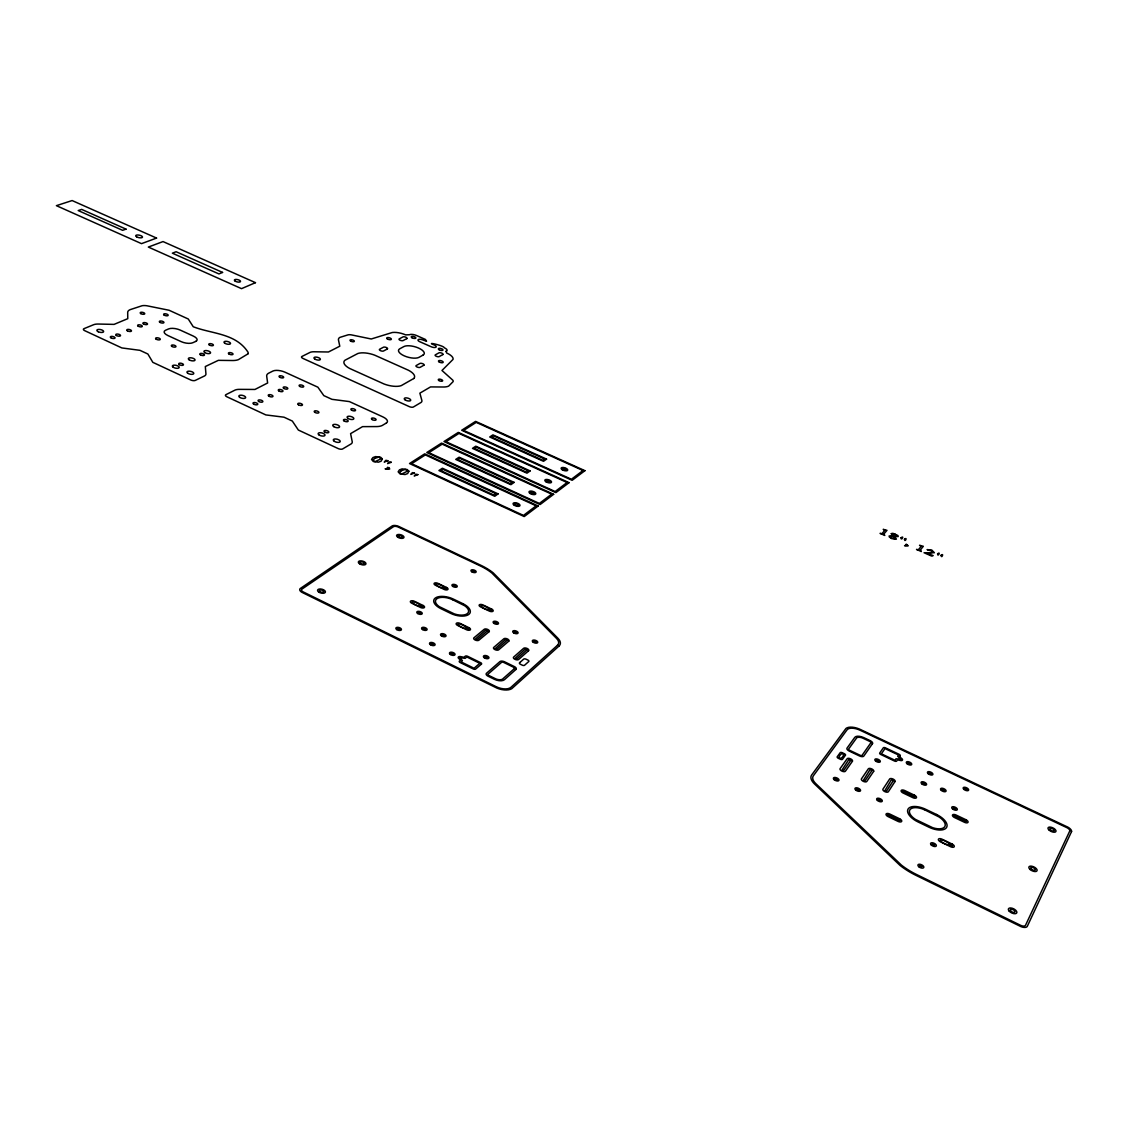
<?xml version="1.0" encoding="UTF-8"?>
<svg xmlns="http://www.w3.org/2000/svg" width="1128" height="1128" viewBox="0 0 1128 1128"><rect width="100%" height="100%" fill="white"/><g stroke="black" fill="none" stroke-linecap="round" stroke-linejoin="round"><path stroke-width="1.5" d="M930.219 552.946L932.532 552.311L932.334 551.282L927.061 549.618L931.672 549.956L934.379 552.72L924.072 552.748L931.601 556.062L933.18 555.596L926.469 553.129M907.391 545.444L904.557 545.67L908.237 545.825L906.277 544.175L905.756 544.683L907.391 545.444M891.303 533.629L892.629 535.885L889.104 535.983L889.329 537.013L891.797 538.648L896.422 539.142L894.715 536.491L898.226 536.547L897.846 535.476L892.868 533.318L891.303 533.629M892.84 534.009L894.377 536.181L896.943 535.927L895.505 534.319L892.84 534.009M535.997 641.79L534.052 641.282L535.997 641.79M527.044 649.728L517.103 658.681L515.2 658.23L525.112 649.136L527.044 649.728M516.356 632.343L514.424 631.849L516.356 632.343M507.262 640.168L497.166 649.009L495.277 648.572L505.344 639.59L507.262 640.168M494.854 622.43L496.771 623.065L494.854 622.43M487.183 657.286L485.209 656.778L487.183 657.286M491.498 610.29C479.104 609.402 476.129 599.645 491.498 610.29M487.606 630.679L477.37 639.393L475.466 638.956L485.689 630.101L487.606 630.679M446.039 351.301L446.688 353.022A12.211 4.709 15.4 0 1 453.033 359.395L441.979 370.477L452.61 380.009A5.358 2.115 15.5 0 1 452.948 381.8L448.704 386.072A13.804 5.457 15.4 0 1 443.389 387.003L430.543 386.918L419.87 393.164L421.773 400.13A10.138 4.103 15.1 0 1 421.026 402.47L413.426 406.982A3.172 1.297 15.1 0 1 409.252 406.602L302.995 358.45A3.13 1.255 13.9 0 1 301.923 356.462L310.101 352.373A10.011 3.976 14 0 1 314.613 351.781L328.445 351.992L339.782 346.211L338.485 340.05A13.635 5.302 14.4 0 1 339.866 337.399L347.847 334.917A5.287 2.044 14.4 0 1 351.428 334.889L371.253 338.992L392.276 332.506A12.14 4.639 14.9 0 1 405.643 334.875L409.351 334.748A5.428 2.073 15 0 1 416.458 335.481L425.411 339.443L426.567 341.234L422.986 340.007A3.539 1.354 15.1 0 0 418.361 339.528A3.539 1.354 15.1 0 0 419.799 341.728L431.206 346.775A3.539 1.354 15.3 0 0 435.831 347.255A3.539 1.354 15.3 0 0 434.379 345.027C424.029 341.149 444.136 345.619 444.277 347.762A5.457 2.087 15.4 0 1 446.561 351.189L446.124 351.217M468.754 628.902C456.079 628.07 453.174 617.918 468.754 628.902M474.493 571.388L472.646 570.895L474.493 571.388M459.998 657.807L462.424 660.67L461.028 661.868L474.042 668.255L479.823 663.32L466.837 656.975L465.159 658.357L460.083 657.694M453.259 653.986L451.256 653.464L453.259 653.986M455.557 585.996L453.667 585.502L455.557 585.996M444.263 635.388L442.303 634.867L444.263 635.388M446.307 588.619C433.97 587.716 431.22 578.156 446.307 588.619M433.307 644.215L431.319 643.707L433.307 644.215M425.341 629.043L423.367 628.536L425.341 629.043M422.803 606.652C410.183 605.806 407.504 595.852 422.803 606.652M420.49 613.026L418.544 612.518L420.49 613.026M941.034 555.343C941.429 559.403 944.376 552.297 941.034 555.343M399.664 629.086L397.676 628.578L399.664 629.086M937.594 553.82C937.664 557.81 941.217 550.845 937.594 553.82M904.473 539.269C904.726 543.245 907.927 536.293 904.473 539.269M901.06 537.76C901.004 541.68 904.811 534.855 901.06 537.76M966.259 821.353L954.288 815.798L966.259 821.353M952.455 845.746C936.959 843.673 936.014 833.493 952.455 845.746M966.879 789.304L964.933 788.528L966.879 789.304M955.543 808.79L953.555 808L955.543 808.79M934.492 844.971L932.433 844.139L934.492 844.971M944.305 790.305L942.345 789.515L944.305 790.305M921.943 866.53L919.856 865.684L921.943 866.53M931.164 773.653L929.218 772.877L931.164 773.653M924.833 783.791L922.873 783.015L924.833 783.791M914.723 796.777L902.936 791.306L914.723 796.777M899.918 820.451L887.891 814.811L899.918 820.451M1071.586 831.519L1027.185 926.567A6.514 3.229 26.2 0 1 1020.953 926.624L915.95 875.342A47.461 23.42 24.4 0 1 900.073 865.444L814.515 783.96A16.3 7.981 22.5 0 1 811.666 774.978L845.972 728.462A12.944 6.049 22.3 0 1 859.085 728.885L1067.92 827.176A6.007 2.749 25.2 0 1 1071.586 831.519M910 763.656L908.068 762.88L910 763.656M414.455 473.041L410.846 474.409L412.411 472.604L414.455 473.041M900.779 759.243L896.027 758.763L894.997 760.272L881.391 753.842L884.972 748.597L898.494 754.97L897.676 756.282L900.779 759.243M417.853 474.62L414.244 475.988L415.795 474.169L417.853 474.62M893.32 780.604L886.678 790.841L884.916 790.573L891.317 779.857L893.32 780.604M880.503 800.344L878.5 799.54L880.503 800.344M878.571 760.921L876.639 760.145L878.571 760.921M871.986 770.438L865.148 780.562L863.399 780.28L869.984 769.691L871.986 770.438M387.877 460.732L384.239 462.057L385.846 460.294L387.877 460.732M858.76 789.91L856.772 789.106L858.76 789.91M391.261 462.297L387.609 463.622L389.202 461.846L391.261 462.297M387.397 467.486C392.953 470.686 378.106 467.923 389.682 469.051L389.174 467.655L387.397 467.486M850.766 760.342L843.758 770.325L842.01 770.057L848.778 759.595L850.766 760.342M837.202 779.561L835.185 778.884L837.202 779.561M1069.739 831.04L1025.521 925.284A4.427 2.185 26.2 0 1 1020.614 925.327L916.5 874.482A45.317 22.363 24.4 0 1 901.357 865.049L815.911 783.749A14.438 7.064 22.5 0 1 813.373 775.782L847.043 729.844A11.111 5.203 22.3 0 1 860.114 730.253L1066.834 827.628A4.075 1.861 25.2 0 1 1069.739 831.04M408.886 471.18L407.673 473.548L405.065 474.536L400.003 473.915L398.156 471.8L399.467 469.854L402.09 468.881L407.081 469.488L408.886 471.18M870.886 742.746L862.046 755.365A1.805 0.86 22.5 0 1 860.213 755.323L849.61 750.275A1.805 0.86 22.4 0 1 848.651 749.006L856.674 737.881A5.837 2.735 22.4 0 1 862.596 738.05L869.928 741.505A1.791 0.832 22.5 0 1 870.886 742.746M382.336 458.884L381.081 461.211L378.43 462.17L373.368 461.549L371.563 459.449L372.931 457.545L375.582 456.6L380.573 457.192L382.336 458.884M920.335 550.041L921.308 551.536L916.514 549.421L918.291 549.787L920.716 546.953L920.998 546.037L919.517 545.317L923.338 546.29L920.335 550.041M883.858 533.981L884.789 535.447L880.051 533.361L881.814 533.727L884.338 530.964L884.662 530.075L883.21 529.356L887.003 530.329L883.858 533.981M894.997 781.549L888.356 791.715A3.003 1.438 23.2 0 1 884.86 791.644A3.003 1.438 23.2 0 1 882.956 789.135L889.654 778.997A2.975 1.41 23.1 0 1 893.108 779.067A2.975 1.41 23.1 0 1 894.997 781.549M900.243 755.704L899.58 756.705L902.203 758.975A2.919 1.368 23 0 1 901.117 760.61L897.465 759.905L896.704 761.048A1.946 0.916 22.9 0 1 894.433 760.991L880.517 754.378A1.946 0.916 22.7 0 1 879.727 753.025L883.365 747.737A1.932 0.902 22.7 0 1 885.311 747.793L899.171 754.336A1.946 0.902 22.9 0 1 900.243 755.704M873.65 771.369L866.826 781.422A2.989 1.438 22.9 0 1 863.315 781.351A2.989 1.438 22.9 0 1 861.454 778.856L868.32 768.845A2.961 1.41 22.8 0 1 871.789 768.929A2.961 1.41 22.8 0 1 873.65 771.369M843.744 754.406C842.348 760.54 835.298 758.806 841.826 753.504L843.716 754.392M872.494 743.634L863.808 756.07A3.666 1.734 22.5 0 1 859.48 755.957L849.285 751.121A3.652 1.734 22.4 0 1 847.029 748.118L854.77 737.374A7.684 3.595 22.4 0 1 863.794 737.641L870.224 740.673A3.624 1.692 22.5 0 1 872.494 743.634M845.478 755.125L842.531 759.271A1.96 0.945 22.4 0 1 840.205 759.2L838.203 758.242A1.96 0.945 22.3 0 1 837.159 756.846L840.219 752.63A1.96 0.931 22.3 0 1 842.207 752.686L844.435 753.744A1.96 0.931 22.4 0 1 845.478 755.125M852.415 761.273L845.422 771.185A2.961 1.424 22.5 0 1 841.911 771.101A2.961 1.424 22.5 0 1 840.092 768.647L847.142 758.749A2.947 1.41 22.5 0 1 850.611 758.848A2.947 1.41 22.5 0 1 852.415 761.273M514.453 668.551L502.454 679.183A5.908 2.975 17.3 0 1 495.869 678.915L488.692 675.418A1.805 0.916 17.2 0 1 488.001 674.177L501.607 662.305A1.791 0.888 17.3 0 1 503.596 662.39L513.748 667.325A1.791 0.888 17.5 0 1 514.453 668.551M401.145 470.771L399.509 472.519L401.624 474.056L407.546 471.123L405.319 469.361L401.145 470.771M374.595 458.447L372.917 460.168L375.004 461.69L381.01 458.828L378.825 457.08L374.595 458.447M557.528 645.216L510.942 687.304A11.336 5.739 17.4 0 1 496.278 686.74L303.319 591.974A3.835 1.889 14.1 0 1 301.994 589.084L393.432 526.706A3.567 1.636 15.2 0 1 398.128 527.03L480.091 565.819A39.212 18.457 16.3 0 1 491.864 573.024L556.471 638.363A13.494 6.528 17.7 0 1 557.528 645.216M559.107 645.949L511.745 688.7A13.198 6.683 17.4 0 1 497.025 688.15L301.81 592.27A5.654 2.778 14.1 0 1 300.147 588.604L392.347 525.831A5.245 2.397 15.2 0 1 398.297 526.226L480.838 565.269A41.059 19.331 16.3 0 1 493.176 572.827L557.909 638.236A15.242 7.374 17.7 0 1 559.093 645.949M519.952 662.46L519.486 662.869A1.918 0.959 17.6 0 0 520.248 664.18L522.377 665.224A1.918 0.959 17.6 0 0 524.506 665.308L528.806 661.459A1.918 0.945 17.6 0 0 528.045 660.162L526.156 659.231A1.918 0.945 17.6 0 0 523.688 659.119L519.952 662.46M515.961 669.426L504.442 679.705A7.769 3.92 17.3 0 1 494.388 679.296L488.1 676.222A3.666 1.847 17.2 0 1 486.478 673.289L499.901 661.6A3.624 1.805 17.3 0 1 504.569 661.798L514.312 666.549A3.624 1.805 17.5 0 1 515.961 669.426M528.538 650.729L518.64 659.485A2.862 1.424 17.5 0 1 514.946 659.33A2.862 1.424 17.5 0 1 513.649 657.06L523.589 648.346A2.848 1.396 17.5 0 1 527.227 648.501A2.848 1.396 17.5 0 1 528.538 650.729M247.822 353.966L238.445 359.62A14.354 5.795 13 0 1 232.424 360.523L218.367 360.34L205.324 366.529L205.902 373.565A10.561 4.357 12.6 0 1 204.577 375.934L195.271 380.404A3.313 1.382 12.6 0 1 190.773 379.995L152.83 362.342L147.867 354.009L139.942 350.329L121.824 347.932L84.727 330.673A3.285 1.325 11.4 0 1 83.98 328.671L93.525 324.751A10.476 4.202 11.6 0 1 98.954 324.06L114.069 324.385L127.76 318.674L127.69 312.47A14.227 5.598 12.1 0 1 130.157 309.65L142.17 305.716A8.488 3.313 12.2 0 1 146.837 305.758L169.087 310.256L188.263 318.998L193.24 326.739C211.768 333.973 235.329 333.084 247.751 351.795A8.573 3.44 13.1 0 1 247.822 353.966M508.756 641.169L498.703 649.813A2.862 1.41 17.1 0 1 495.009 649.643A2.862 1.41 17.1 0 1 493.74 647.401L503.821 638.8A2.834 1.382 17.2 0 1 507.473 638.97A2.834 1.382 17.2 0 1 508.756 641.169M481.416 664.138L475.593 669.115A1.946 0.987 16.9 0 1 473.422 669.031L460.055 662.474A1.946 0.973 16.7 0 1 459.336 661.149L460.45 660.218L458.306 658.019A2.905 1.452 16.7 0 1 460.111 656.524L463.96 657.257L465.201 656.214A1.932 0.973 16.7 0 1 467.711 656.327L480.979 662.841A1.932 0.973 17 0 1 481.416 664.138M489.087 631.68L478.878 640.196A2.848 1.396 16.8 0 1 475.184 640.027A2.848 1.396 16.8 0 1 473.943 637.813L484.18 629.311A2.82 1.382 16.9 0 1 487.846 629.494A2.82 1.382 16.9 0 1 489.087 631.68M536.152 505.837L523.462 515.411L411.593 463.707L425.355 454.908L536.152 505.837M551.663 494.149L539.339 503.44L428.823 452.695L442.19 444.136L551.663 494.149M567.102 482.502L555.145 491.526L445.969 441.725L458.955 433.42L567.102 482.502M582.993 470.517L571.402 479.259L463.636 430.431L476.227 422.38L582.993 470.517M538.197 505.993L524.21 516.568L409.506 463.537L424.72 453.837L538.197 505.993M553.665 494.304L540.086 504.569L426.779 452.525L441.541 443.092L553.665 494.304M569.062 482.657L555.892 492.626L443.967 441.556L458.306 432.405L569.062 482.657M584.924 470.672L572.15 480.331L461.662 430.261L475.579 421.379L584.924 470.672M496.038 493.726L494.05 495.164L440.977 470.7L443.064 469.319L496.038 493.726M512.126 482.22L510.18 483.602L457.756 459.589L459.773 458.25L512.126 482.22M528.144 470.757L526.254 472.11L474.465 448.535L476.425 447.238L528.144 470.757M544.627 458.955L542.794 460.266L491.667 437.142L493.57 435.887L544.627 458.955M498.097 493.881L494.755 496.292L438.919 470.531L442.402 468.233L498.097 493.881M514.142 482.375L510.899 484.702L455.726 459.42L459.11 457.192L514.142 482.375M530.118 470.912L526.973 473.182L472.477 448.366L475.762 446.194L530.118 470.912M546.572 459.124L543.513 461.31L489.721 436.987L492.908 434.872L546.572 459.124M413.708 378.543L401.258 385.621A15.073 6.035 14.8 0 1 384.07 383.999L349.708 368.489A15.016 5.964 14.5 0 1 344.942 360.255L357.858 353.501A14.876 5.866 14.6 0 1 374.736 355.179L408.562 370.308A14.946 5.922 15 0 1 413.708 378.543M386.382 423.014L382.209 425.482A14.608 6.105 14.7 0 1 376.399 426.581L362.553 426.638L350.596 433.631L352.147 441.288A10.744 4.597 14.4 0 1 351.189 443.868L342.644 448.93A3.37 1.452 14.4 0 1 338.16 448.563L298.356 430.05L292.321 421.054L284.002 417.191L265.841 414.921L226.939 396.816A3.328 1.396 13 0 1 225.924 394.659L234.779 390.217A10.617 4.441 13.2 0 1 240.024 389.371L254.956 389.456L267.632 382.984L266.702 376.244A14.438 5.908 13.6 0 1 268.746 373.142L272.863 371.07A9.165 3.736 13.6 0 1 285.116 372.24L317.87 387.186L323.821 395.618L331.942 399.326L349.384 401.582L382.787 416.852A9.278 3.863 14.8 0 1 386.382 423.014M423.832 365.246L420.152 367.319A2.298 0.902 15.1 0 1 417.12 367.023A2.298 0.902 15.1 0 1 416.19 365.557L419.884 363.484A2.298 0.902 15.2 0 1 422.901 363.78A2.298 0.902 15.2 0 1 423.832 365.246M442.81 354.573L439.243 356.575A2.27 0.874 15.3 0 1 436.282 356.279A2.27 0.874 15.3 0 1 435.337 354.855L438.919 352.852A2.256 0.874 15.4 0 1 441.866 353.149A2.256 0.874 15.4 0 1 442.81 354.573M423.07 355.08L419.01 357.336A11.224 4.343 15 0 1 404.247 355.856A11.224 4.343 15 0 1 399.791 348.778L403.894 346.564A11.181 4.315 15.1 0 1 418.558 348.058A11.181 4.315 15.1 0 1 423.07 355.08M387.327 348.975L383.548 350.991A2.298 0.888 14.7 0 1 380.517 350.681A2.298 0.888 14.7 0 1 379.642 349.243L383.421 347.241A2.284 0.888 14.8 0 1 386.439 347.551A2.284 0.888 14.8 0 1 387.327 348.975M406.785 338.626L403.119 340.571A2.256 0.86 14.9 0 1 400.158 340.275A2.256 0.86 14.9 0 1 399.27 338.865L402.936 336.934A2.242 0.86 15 0 1 405.883 337.23A2.242 0.86 15 0 1 406.785 338.626M891.402 536.181L890.641 537.548L894.885 538.831L892.967 536.195L891.402 536.181M195.778 341.389L192.775 342.743A8.615 3.44 12.5 0 1 181.072 341.601L167.889 335.538A8.601 3.426 12.4 0 1 165.548 330.25L168.594 328.925A8.587 3.412 12.4 0 1 180.24 330.095L193.325 336.088A8.587 3.426 12.6 0 1 195.778 341.389M255.478 282.663L241.533 288.655L148.346 247.06L163.024 241.575L255.478 282.663M222.568 272.426L218.931 273.935L172.373 253.18L176.109 251.741L222.568 272.426M156.566 238.078L141.508 243.648L56.4 205.663L72.121 200.558L156.566 238.078M126.012 229.125L122.614 230.323L78.213 210.555L81.681 209.399L126.012 229.125M452.666 599.744L449.677 598.531A12.154 5.852 16.2 0 0 436.733 598.841A12.154 5.852 16.2 0 0 439.271 606.638L454.387 613.928A12.168 5.88 16.4 0 0 467.359 613.604A12.168 5.88 16.4 0 0 464.694 605.75L452.666 599.744M925.256 810.115L921.943 808.79A13.282 6.401 23.9 0 0 909.845 809.848A13.282 6.401 23.9 0 0 915.442 819.407L932.715 827.698A13.324 6.415 24 0 0 944.813 826.598A13.324 6.415 24 0 0 939.06 816.968L925.256 810.115M914.441 795.184L904.726 790.545A3.046 1.452 23.4 0 0 901.201 790.488A3.046 1.452 23.4 0 0 903.147 793.026L912.89 797.679A3.046 1.452 23.5 0 0 916.415 797.736A3.046 1.452 23.5 0 0 914.441 795.184M965.906 819.718L956.05 815.022A3.088 1.466 24.2 0 0 952.525 814.966A3.088 1.466 24.2 0 0 954.57 817.574L964.454 822.284A3.088 1.466 24.3 0 0 967.979 822.34A3.088 1.466 24.3 0 0 965.906 819.718M936.564 814.501L925.623 809.269A15.242 7.346 23.9 0 0 908.082 809.03A15.242 7.346 23.9 0 0 917.938 821.903L928.978 827.219A15.284 7.36 24 0 0 946.561 827.473A15.284 7.36 24 0 0 936.564 814.501M446.547 587.476L438.016 583.387A2.792 1.325 16 0 0 434.365 583.176A2.792 1.325 16 0 0 435.521 585.277L444.065 589.38A2.792 1.325 16.1 0 0 447.717 589.591A2.792 1.325 16.1 0 0 446.547 587.476M491.695 609.12L483.038 604.975A2.82 1.354 16.7 0 0 479.4 604.777A2.82 1.354 16.7 0 0 480.627 606.92L489.298 611.08A2.82 1.354 16.8 0 0 492.936 611.263A2.82 1.354 16.8 0 0 491.695 609.12M462.931 603.691L453.343 599.081A13.931 6.712 16.2 0 0 435.182 598.122A13.931 6.712 16.2 0 0 441.006 608.711L450.678 613.392A13.959 6.74 16.4 0 0 468.881 614.365A13.959 6.74 16.4 0 0 462.931 603.691M899.65 818.787L889.738 814.021A3.102 1.523 23.5 0 0 886.129 813.965A3.102 1.523 23.5 0 0 888.088 816.601L898.015 821.395A3.116 1.523 23.7 0 0 901.639 821.438A3.116 1.523 23.7 0 0 899.65 818.787M952.117 844.04L942.063 839.204A3.158 1.537 24.4 0 0 938.454 839.176A3.158 1.537 24.4 0 0 940.526 841.869L950.594 846.719A3.158 1.537 24.5 0 0 954.203 846.761A3.158 1.537 24.5 0 0 952.117 844.04M423.07 605.468L414.399 601.28A2.848 1.382 15.7 0 0 410.662 601.083A2.848 1.382 15.7 0 0 411.805 603.24L420.49 607.456A2.848 1.382 15.9 0 0 424.227 607.654A2.848 1.382 15.9 0 0 423.07 605.468M468.966 627.69L460.168 623.431A2.876 1.41 16.5 0 0 456.431 623.248A2.876 1.41 16.5 0 0 457.658 625.462L466.47 629.72A2.876 1.41 16.6 0 0 470.207 629.918A2.876 1.41 16.6 0 0 468.966 627.69M224.839 343.25A3.356 1.339 13 0 0 230.394 343.8A3.356 1.339 13 0 0 226.531 341.319A3.356 1.339 13 0 0 224.839 343.25M200.417 354.812A2.397 0.973 12.7 0 0 204.394 355.193A2.397 0.973 12.7 0 0 201.658 353.402A2.397 0.973 12.7 0 0 200.417 354.812M116.339 335.453A2.425 0.973 11.8 0 0 120.4 335.848A2.425 0.973 11.8 0 0 117.735 334.071A2.425 0.973 11.8 0 0 116.339 335.453M98.277 331.759A3.469 1.396 11.6 0 0 103.635 331.646A3.469 1.396 11.6 0 0 98.813 329.404A3.469 1.396 11.6 0 0 98.277 331.759M187.826 373.283A3.497 1.438 12.5 0 0 193.635 373.819A3.497 1.438 12.5 0 0 189.673 371.197A3.497 1.438 12.5 0 0 187.826 373.283M111.319 338.033A2.439 0.987 11.7 0 0 115.07 337.949A2.439 0.987 11.7 0 0 111.672 336.37A2.439 0.987 11.7 0 0 111.319 338.033M173.218 367.249A3.497 1.438 12.4 0 0 179.042 367.784A3.497 1.438 12.4 0 0 175.094 365.176A3.497 1.438 12.4 0 0 173.218 367.249M179.281 364.626A2.439 1.001 12.4 0 0 183.342 365.007A2.439 1.001 12.4 0 0 180.593 363.188A2.439 1.001 12.4 0 0 179.281 364.626M140.732 313.57A2.355 0.931 12.1 0 0 144.652 313.965A2.355 0.931 12.1 0 0 142.043 312.259A2.355 0.931 12.1 0 0 140.732 313.57M209.399 345.013A2.369 0.945 12.8 0 0 213.319 345.394A2.369 0.945 12.8 0 0 210.612 343.645A2.369 0.945 12.8 0 0 209.399 345.013M127.337 330.772A2.411 0.959 11.9 0 0 131.356 331.167A2.411 0.959 11.9 0 0 128.705 329.404A2.411 0.959 11.9 0 0 127.337 330.772M138.18 326.161A2.383 0.945 12 0 0 142.17 326.556A2.383 0.945 12 0 0 139.519 324.822A2.383 0.945 12 0 0 138.18 326.161M228.998 353.995A2.383 0.959 13 0 0 232.932 354.375A2.383 0.959 13 0 0 230.197 352.599A2.383 0.959 13 0 0 228.998 353.995M189.18 359.832A3.454 1.41 12.6 0 0 194.904 360.368A3.454 1.41 12.6 0 0 190.999 357.802A3.454 1.41 12.6 0 0 189.18 359.832M156.186 339.175A2.397 0.959 12.2 0 0 160.176 339.57A2.397 0.959 12.2 0 0 157.497 337.794A2.397 0.959 12.2 0 0 156.186 339.175M143.453 323.905A2.383 0.945 12.1 0 0 147.415 324.314A2.383 0.945 12.1 0 0 144.779 322.58A2.383 0.945 12.1 0 0 143.453 323.905M204.774 352.585A3.412 1.382 12.8 0 0 210.428 353.12A3.412 1.382 12.8 0 0 206.537 350.582A3.412 1.382 12.8 0 0 204.774 352.585M171.865 346.395A2.397 0.973 12.4 0 0 175.855 346.789A2.397 0.973 12.4 0 0 173.162 345.013A2.397 0.973 12.4 0 0 171.865 346.395M164.166 315.093A2.341 0.916 12.4 0 0 168.072 315.487A2.341 0.916 12.4 0 0 165.449 313.796A2.341 0.916 12.4 0 0 164.166 315.093M159.894 322.34A2.355 0.931 12.3 0 0 163.828 322.735A2.355 0.931 12.3 0 0 161.177 321.015A2.355 0.931 12.3 0 0 159.894 322.34M405.262 399.975A3.356 1.368 15.1 0 0 410.662 400.468A3.356 1.368 15.1 0 0 406.531 397.888A3.356 1.368 15.1 0 0 405.262 399.975M387.412 338.964A2.411 0.931 14.8 0 0 391.303 339.373A2.411 0.931 14.8 0 0 388.356 337.568A2.411 0.931 14.8 0 0 387.412 338.964M438.975 380.545A2.284 0.902 15.4 0 0 442.627 380.897A2.284 0.902 15.4 0 0 439.793 379.163A2.284 0.902 15.4 0 0 438.975 380.545M314.867 359.071A3.313 1.325 14 0 0 320.281 359.606A3.313 1.325 14 0 0 316.333 357.111A3.313 1.325 14 0 0 314.867 359.071M350.625 341.051A2.256 0.874 14.4 0 0 354.291 341.431A2.256 0.874 14.4 0 0 351.569 339.754A2.256 0.874 14.4 0 0 350.625 341.051M439.243 361.989A2.439 0.945 15.4 0 0 443.149 362.37A2.439 0.945 15.4 0 0 440.117 360.537A2.439 0.945 15.4 0 0 439.243 361.989M411.96 337.723A2.397 0.916 15 0 0 415.809 338.132A2.397 0.916 15 0 0 412.862 336.341A2.397 0.916 15 0 0 411.96 337.723M439.116 349.736A2.411 0.916 15.3 0 0 442.966 350.117A2.411 0.916 15.3 0 0 439.976 348.326A2.411 0.916 15.3 0 0 439.116 349.736M963.946 789.389A2.961 1.382 23.9 0 0 968.571 790.249A2.961 1.382 23.9 0 0 965.159 787.316A2.961 1.382 23.9 0 0 963.946 789.389M1030.16 869.533A4.484 2.129 25.5 0 0 1037.041 870.774A4.484 2.129 25.5 0 0 1031.767 866.205A4.484 2.129 25.5 0 0 1030.16 869.533M952.554 808.889A3.017 1.424 24.1 0 0 957.249 809.763A3.017 1.424 24.1 0 0 953.794 806.746A3.017 1.424 24.1 0 0 952.554 808.889M931.375 845.098A3.116 1.523 24.4 0 0 936.254 845.986A3.116 1.523 24.4 0 0 932.701 842.813A3.116 1.523 24.4 0 0 931.375 845.098M1008.94 910.86A4.653 2.298 26 0 0 1016.384 913.342A4.653 2.298 26 0 0 1012.479 908.322A4.653 2.298 26 0 0 1008.94 910.86M918.756 866.685A3.172 1.579 24.5 0 0 923.733 867.573A3.172 1.579 24.5 0 0 920.138 864.302A3.172 1.579 24.5 0 0 918.756 866.685M1049.294 830.293A4.343 1.988 25.1 0 0 1055.935 831.505A4.343 1.988 25.1 0 0 1050.803 827.176A4.343 1.988 25.1 0 0 1049.294 830.293M921.858 783.875A2.961 1.396 23.5 0 0 926.511 784.735A2.961 1.396 23.5 0 0 923.141 781.803A2.961 1.396 23.5 0 0 921.858 783.875M877.415 800.429A3.031 1.466 23.3 0 0 882.209 801.303A3.031 1.466 23.3 0 0 878.825 798.271A3.031 1.466 23.3 0 0 877.415 800.429M875.582 760.977A2.933 1.382 22.8 0 0 880.221 761.837A2.933 1.382 22.8 0 0 876.95 758.961A2.933 1.382 22.8 0 0 875.582 760.977M928.217 773.723A2.947 1.368 23.4 0 0 932.828 774.583A2.947 1.368 23.4 0 0 929.472 771.693A2.947 1.368 23.4 0 0 928.217 773.723M907.039 763.712A2.919 1.368 23.1 0 0 911.65 764.572A2.919 1.368 23.1 0 0 908.35 761.71A2.919 1.368 23.1 0 0 907.039 763.712M941.33 790.39A2.975 1.396 23.7 0 0 945.997 791.25A2.975 1.396 23.7 0 0 942.585 788.303A2.975 1.396 23.7 0 0 941.33 790.39M834.114 779.631A2.989 1.452 22.6 0 0 838.88 780.52A2.989 1.452 22.6 0 0 835.594 777.53A2.989 1.452 22.6 0 0 834.114 779.631M855.673 789.981A3.003 1.466 22.9 0 0 860.452 790.869A3.003 1.466 22.9 0 0 857.111 787.852A3.003 1.466 22.9 0 0 855.673 789.981M1010.575 910.846A2.566 1.269 26 0 0 1014.678 912.214A2.566 1.269 26 0 0 1012.535 909.45A2.566 1.269 26 0 0 1010.575 910.846M1031.429 869.209A2.467 1.17 25.5 0 0 1035.222 869.899A2.467 1.17 25.5 0 0 1032.317 867.376A2.467 1.17 25.5 0 0 1031.429 869.209M1050.506 829.996A2.397 1.1 25.1 0 0 1054.172 830.673A2.397 1.1 25.1 0 0 1051.338 828.29A2.397 1.1 25.1 0 0 1050.506 829.996M359.494 563.746A3.92 1.861 14.9 0 0 365.853 564.127A3.92 1.861 14.9 0 0 361.101 560.856A3.92 1.861 14.9 0 0 359.494 563.746M417.642 613.491A2.82 1.382 15.8 0 0 422.182 613.731A2.82 1.382 15.8 0 0 418.685 611.32A2.82 1.382 15.8 0 0 417.642 613.491M452.821 586.419A2.735 1.297 16.2 0 0 457.192 586.659A2.735 1.297 16.2 0 0 453.78 584.346A2.735 1.297 16.2 0 0 452.821 586.419M397.761 537.21A3.807 1.748 15.3 0 0 403.894 537.605A3.807 1.748 15.3 0 0 399.227 534.475A3.807 1.748 15.3 0 0 397.761 537.21M471.828 571.783A2.693 1.255 16.4 0 0 476.115 572.037A2.693 1.255 16.4 0 0 472.731 569.781A2.693 1.255 16.4 0 0 471.828 571.783M396.746 629.579A2.876 1.424 15.6 0 0 401.371 629.805A2.876 1.424 15.6 0 0 397.846 627.323A2.876 1.424 15.6 0 0 396.746 629.579M318.688 592.031A4.061 1.988 14.3 0 0 325.315 592.383A4.061 1.988 14.3 0 0 320.465 588.971A4.061 1.988 14.3 0 0 318.688 592.031M441.415 635.868A2.862 1.41 16.3 0 0 445.983 636.093A2.862 1.41 16.3 0 0 442.43 633.626A2.862 1.41 16.3 0 0 441.415 635.868M494.036 623.403A2.792 1.354 17 0 0 498.477 623.615A2.792 1.354 17 0 0 494.924 621.218A2.792 1.354 17 0 0 494.036 623.403M484.349 657.807A2.876 1.438 17 0 0 488.917 658.005A2.876 1.438 17 0 0 485.28 655.495A2.876 1.438 17 0 0 484.349 657.807M430.417 644.722A2.89 1.438 16.2 0 0 435.041 644.934A2.89 1.438 16.2 0 0 431.46 642.438A2.89 1.438 16.2 0 0 430.417 644.722M450.368 654.494A2.89 1.452 16.5 0 0 454.993 654.691A2.89 1.452 16.5 0 0 451.383 652.181A2.89 1.452 16.5 0 0 450.368 654.494M422.464 629.523A2.862 1.41 16 0 0 427.047 629.748A2.862 1.41 16 0 0 423.508 627.295A2.862 1.41 16 0 0 422.464 629.523M533.276 642.283A2.82 1.368 17.6 0 0 537.703 642.495A2.82 1.368 17.6 0 0 534.094 640.055A2.82 1.368 17.6 0 0 533.276 642.283M513.621 632.822A2.806 1.368 17.3 0 0 518.048 633.034A2.806 1.368 17.3 0 0 514.481 630.622A2.806 1.368 17.3 0 0 513.621 632.822M360.678 563.365A2.171 1.029 14.9 0 0 364.189 563.577A2.171 1.029 14.9 0 0 361.566 561.772A2.171 1.029 14.9 0 0 360.678 563.365M398.903 536.857A2.101 0.973 15.3 0 0 402.287 537.069A2.101 0.973 15.3 0 0 399.707 535.349A2.101 0.973 15.3 0 0 398.903 536.857M319.943 591.622A2.242 1.1 14.3 0 0 323.609 591.819A2.242 1.1 14.3 0 0 320.93 589.93A2.242 1.1 14.3 0 0 319.943 591.622M344.125 420.955A2.439 1.029 14.4 0 0 348.101 421.294A2.439 1.029 14.4 0 0 345.154 419.404A2.439 1.029 14.4 0 0 344.125 420.955M298.426 404.755A2.439 1.015 13.8 0 0 302.417 405.107A2.439 1.015 13.8 0 0 299.54 403.246A2.439 1.015 13.8 0 0 298.426 404.755M372.127 419.546A2.411 1.015 14.7 0 0 376.033 419.884A2.411 1.015 14.7 0 0 373.1 418.009A2.411 1.015 14.7 0 0 372.127 419.546M283.791 388.399A2.411 1.001 13.7 0 0 287.739 388.765A2.411 1.001 13.7 0 0 284.905 386.932A2.411 1.001 13.7 0 0 283.791 388.399M278.912 390.937A2.425 1.001 13.6 0 0 282.888 391.303A2.425 1.001 13.6 0 0 280.054 389.456A2.425 1.001 13.6 0 0 278.912 390.937M314.867 412.34A2.439 1.029 14 0 0 318.857 412.679A2.439 1.029 14 0 0 315.939 410.803A2.439 1.029 14 0 0 314.867 412.34M324.709 432.038A2.482 1.057 14.2 0 0 328.756 432.376A2.482 1.057 14.2 0 0 325.795 430.445A2.482 1.057 14.2 0 0 324.709 432.038M258.721 401.441A2.453 1.029 13.4 0 0 262.768 401.808A2.453 1.029 13.4 0 0 259.905 399.918A2.453 1.029 13.4 0 0 258.721 401.441M253.631 404.078A2.467 1.043 13.3 0 0 257.706 404.43A2.467 1.043 13.3 0 0 254.829 402.541A2.467 1.043 13.3 0 0 253.631 404.078M319.111 434.999A3.553 1.523 14.1 0 0 324.906 435.478A3.553 1.523 14.1 0 0 320.662 432.715A3.553 1.523 14.1 0 0 319.111 434.999M333.775 426.638A3.511 1.48 14.3 0 0 339.486 427.117A3.511 1.48 14.3 0 0 335.27 424.382A3.511 1.48 14.3 0 0 333.775 426.638M268.887 396.154A2.439 1.015 13.5 0 0 272.891 396.506A2.439 1.015 13.5 0 0 270.043 394.645A2.439 1.015 13.5 0 0 268.887 396.154M348.101 418.446A3.469 1.452 14.4 0 0 353.741 418.939A3.469 1.452 14.4 0 0 349.553 416.246A3.469 1.452 14.4 0 0 348.101 418.446M239.728 397.38A3.511 1.48 13.1 0 0 245.537 397.888A3.511 1.48 13.1 0 0 241.462 395.209A3.511 1.48 13.1 0 0 239.728 397.38M279.673 377.203A2.383 0.973 13.6 0 0 283.593 377.57A2.383 0.973 13.6 0 0 280.787 375.765A2.383 0.973 13.6 0 0 279.673 377.203M334.325 441.302A3.553 1.523 14.3 0 0 340.12 441.781A3.553 1.523 14.3 0 0 335.848 438.989A3.553 1.523 14.3 0 0 334.325 441.302M351.583 410.141A2.411 1.001 14.5 0 0 355.503 410.479A2.411 1.001 14.5 0 0 352.585 408.618A2.411 1.001 14.5 0 0 351.583 410.141M299.738 386.396A2.397 0.987 13.8 0 0 303.658 386.749A2.397 0.987 13.8 0 0 300.823 384.93A2.397 0.987 13.8 0 0 299.738 386.396M235.202 281.14A3.144 1.17 13.2 0 0 240.391 281.718A3.144 1.17 13.2 0 0 236.753 279.462A3.144 1.17 13.2 0 0 235.202 281.14M514.283 505.259A3.595 1.565 16.7 0 0 519.952 505.668A3.595 1.565 16.7 0 0 515.369 502.75A3.595 1.565 16.7 0 0 514.283 505.259M515.299 504.935A1.974 0.86 16.7 0 0 518.415 505.161A1.974 0.86 16.7 0 0 515.891 503.567A1.974 0.86 16.7 0 0 515.299 504.935M531.175 493.204A1.946 0.832 16.8 0 0 534.249 493.429A1.946 0.832 16.8 0 0 531.753 491.864A1.946 0.832 16.8 0 0 531.175 493.204M530.188 493.514A3.539 1.523 16.8 0 0 535.758 493.923A3.539 1.523 16.8 0 0 531.217 491.075A3.539 1.523 16.8 0 0 530.188 493.514M546.981 481.529A1.918 0.818 16.9 0 0 549.999 481.755A1.918 0.818 16.9 0 0 547.531 480.218A1.918 0.818 16.9 0 0 546.981 481.529M546.022 481.811A3.483 1.466 16.9 0 0 551.493 482.248A3.483 1.466 16.9 0 0 546.995 479.456A3.483 1.466 16.9 0 0 546.022 481.811M563.267 469.502A1.889 0.79 17 0 0 566.228 469.741A1.889 0.79 17 0 0 563.774 468.233A1.889 0.79 17 0 0 563.267 469.502M562.322 469.784A3.44 1.424 17 0 0 567.694 470.207A3.44 1.424 17 0 0 563.253 467.486A3.44 1.424 17 0 0 562.322 469.784M136.53 236.767A3.469 1.255 12.2 0 0 142.325 237.43A3.469 1.255 12.2 0 0 138.476 235.033A3.469 1.255 12.2 0 0 136.53 236.767"/></g></svg>
